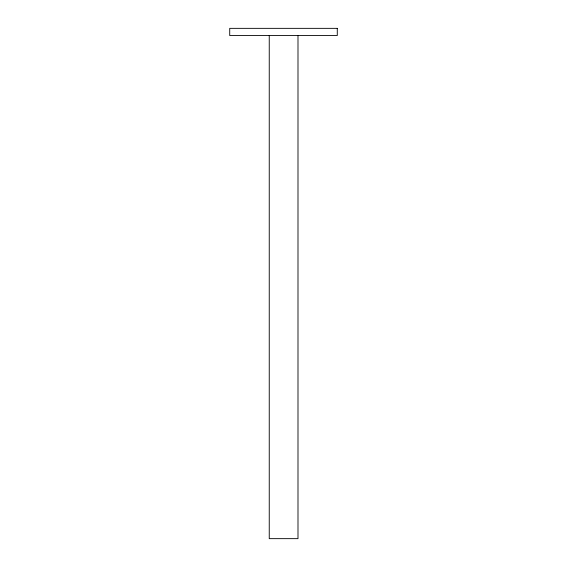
<?xml version="1.0" encoding="UTF-8"?>
<svg xmlns="http://www.w3.org/2000/svg" width="567" height="567" viewBox="0 0 567 567"><rect width="100%" height="100%" fill="white"/><g stroke="black" fill="none" stroke-linecap="round" stroke-linejoin="round"><path stroke-width="0.85" d="M297.994 35.537L297.994 538.65L269.247 538.65L269.247 35.537M337.28 28.35L229.72 28.35L229.72 35.537L337.28 35.537L337.28 28.35"/></g></svg>
